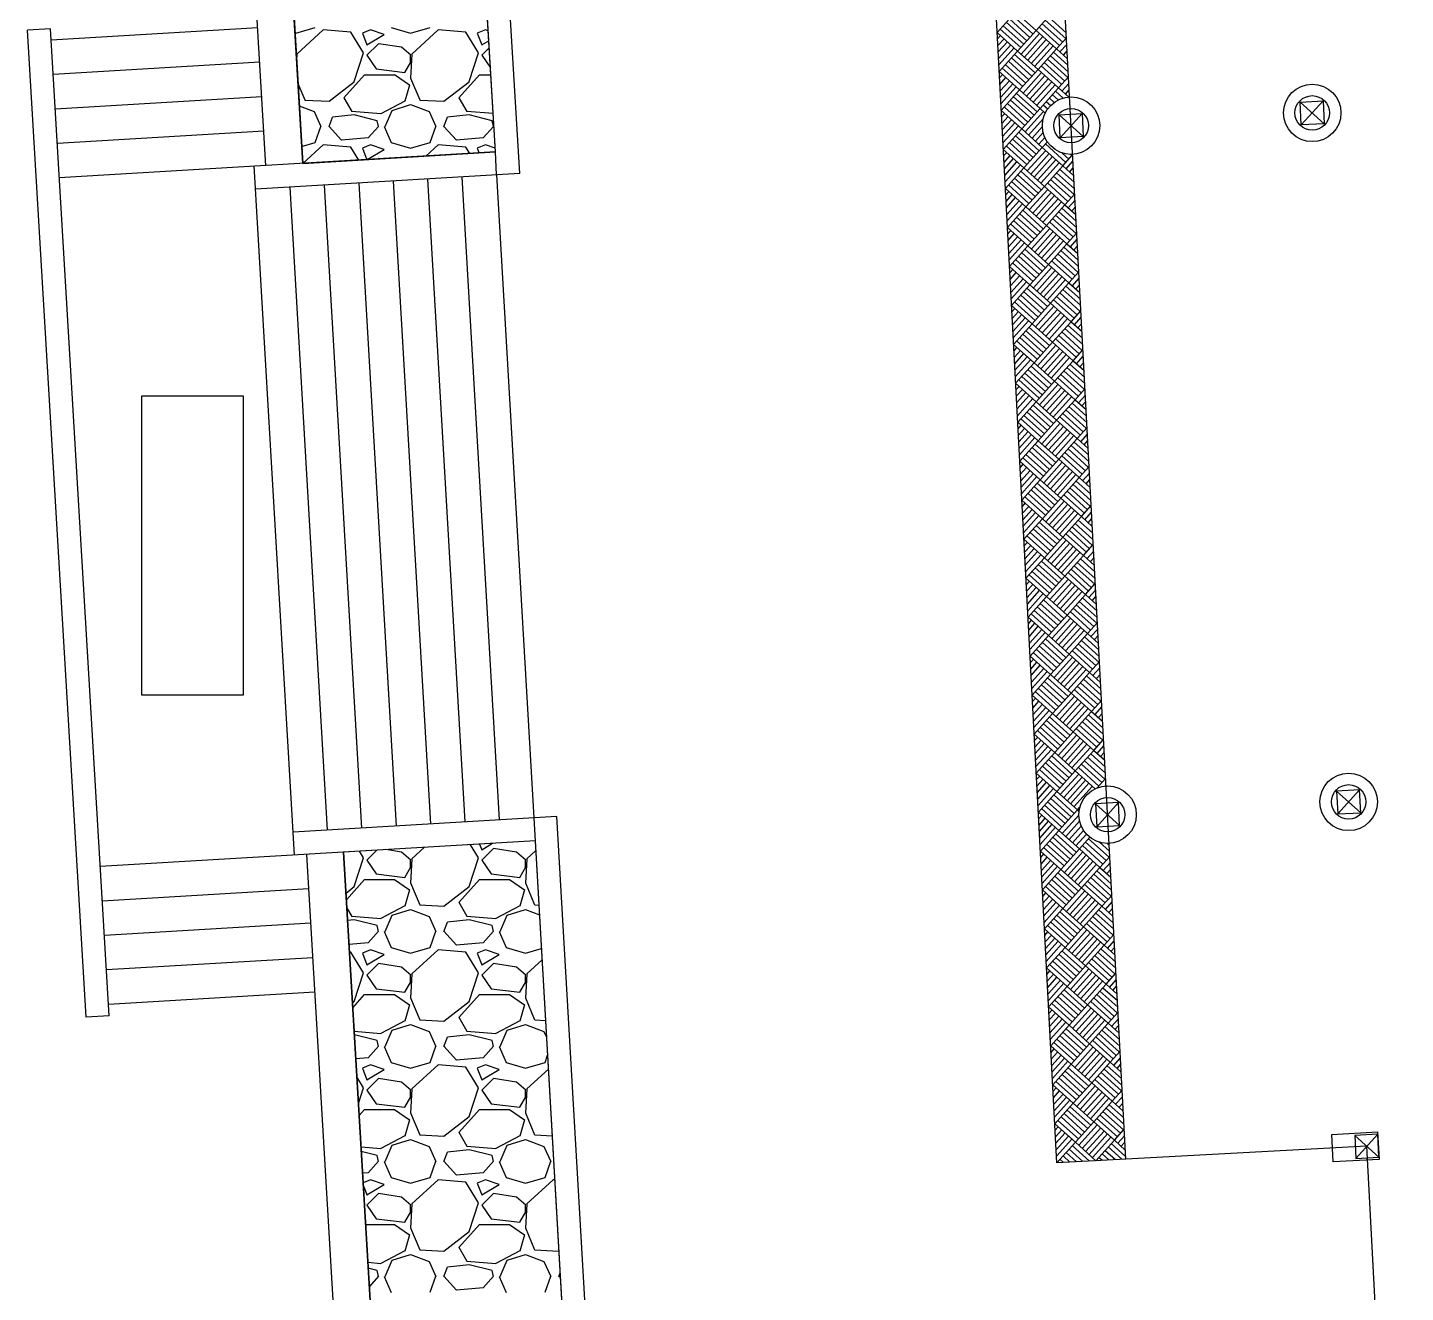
# Model space of a CAD drawing. Extents: x -31423 to 1909503, y -2344077 to 1640342.
# Drawn here: x 112668 to 124654, y -17140 to -6140 of the extents above; entities that cross this region are included whole.
import ezdxf

# ---------------------------------------------------------------- set-up
doc = ezdxf.new("R2010")
doc.units = 0
for name, color, linetype in [('Level 1', 7, 'Continuous'), ('Level 13', 7, 'Continuous'), ('Level 14', 7, 'Continuous'), ('Level 15', 7, 'Continuous'), ('Level 17', 7, 'Continuous'), ('Level 18', 7, 'Continuous'), ('Level 26', 7, 'Continuous'), ('Level 27', 7, 'Continuous')]:
    doc.layers.add(name, color=color, linetype=linetype)

# ---------------------------------------------------------------- blocks, each defined once
blk = doc.blocks.new('COT220')
at = {"layer": 'Level 13'}
for p, q in [((-1100, 1100), (1100, 1100)), ((-1100, -1100), (-1100, 1100)), ((-1100, -1100), (1100, 1100)), ((1100, -1100), (-1100, 1100)), ((1100, 1100), (1100, -1100)), ((1100, -1100), (-1100, -1100))]:
    blk.add_line(p, q, dxfattribs=at)
at = {"layer": 'Level 18'}
for p, q in [((-1100, -1100), (-1100, 1100)), ((-1100, 1100), (1100, 1100)), ((1100, 1100), (1100, -1100)), ((1100, -1100), (-1100, -1100))]:
    blk.add_line(p, q, dxfattribs=at)
blk = doc.blocks.new('A$C7E8')
at = {"layer": 'Level 1'}
blk.add_lwpolyline([(12.33, 172.36), (6.34, 172.04), (0, 291.87), (5.99, 292.19)], dxfattribs=at)
at = {"layer": 'Level 13'}
blk.add_lwpolyline([(30.37, 172.11), (30.25, 174.5), (34.24, 174.72), (34.37, 172.32)], close=True, dxfattribs=at)
for centre, radius in [((28.55, 263.34), 2.5), ((7.58, 262.23), 2.5), ((7.58, 262.23), 1.5), ((28.55, 263.34), 1.5), ((31.72, 203.42), 2.5), ((10.75, 202.31), 2.5), ((10.75, 202.31), 1.5), ((31.72, 203.42), 1.5)]:
    blk.add_circle(centre, radius, dxfattribs=at)
at = {"layer": 'Level 14'}
for p, q in [((1.14, 270.33), (2.75, 272.11)), ((2.75, 272.11), (4.53, 270.51)), ((4.53, 270.51), (6.13, 272.29)), ((1.68, 270.92), (3.46, 269.32)), ((1.94, 271.22), (3.73, 269.62)), ((2.21, 271.52), (3.99, 269.91)), ((2.48, 271.82), (4.26, 270.21)), ((5.06, 271.1), (6.85, 269.5)), ((5.33, 271.4), (7.12, 269.8)), ((5.6, 271.7), (7.15, 270.3)), ((1.14, 270.33), (2.92, 268.72)), ((1.14, 270.33), (1.14, 270.33)), ((1.17, 269.77), (1.44, 270.06)), ((1.2, 269.2), (1.74, 269.79)), ((1.41, 270.63), (3.19, 269.02)), ((2.92, 268.72), (4.53, 270.51)), ((3.22, 268.46), (4.83, 270.24)), ((3.52, 268.19), (5.12, 269.97)), ((3.82, 267.92), (5.42, 269.71)), ((4.53, 270.51), (6.31, 268.9)), ((4.8, 270.81), (6.58, 269.2)), ((6.31, 268.9), (7.17, 269.86)), ((1.23, 268.64), (2.03, 269.53)), ((1.26, 268.07), (2.33, 269.26)), ((1.29, 267.51), (2.63, 268.99)), ((1.32, 266.94), (2.92, 268.72)), ((2.92, 268.72), (4.71, 267.12)), ((4.11, 267.65), (5.72, 269.44)), ((4.41, 267.39), (6.02, 269.17)), ((4.71, 267.12), (6.31, 268.9)), ((6.05, 268.61), (7.3, 267.48)), ((6.31, 268.9), (7.27, 268.04)), ((6.61, 268.64), (7.2, 269.29)), ((6.91, 268.37), (7.23, 268.73)), ((1.85, 267.54), (3.64, 265.93)), ((2.12, 267.83), (3.91, 266.23)), ((2.39, 268.13), (4.17, 266.53)), ((2.66, 268.43), (4.44, 266.82)), ((4.98, 267.42), (6.76, 265.81)), ((5.24, 267.71), (7.03, 266.11)), ((5.51, 268.01), (7.3, 266.41)), ((5.78, 268.31), (7.33, 266.91)), ((7.21, 268.1), (7.26, 268.17)), ((1.32, 266.94), (3.1, 265.34)), ((1.32, 266.94), (1.32, 266.94)), ((1.35, 266.38), (1.62, 266.67)), ((1.38, 265.81), (1.91, 266.41)), ((1.41, 265.25), (2.21, 266.14)), ((1.59, 267.24), (3.37, 265.63)), ((3.1, 265.34), (4.71, 267.12)), ((3.4, 265.07), (5.01, 266.85)), ((3.7, 264.8), (5.3, 266.58)), ((4, 264.53), (5.6, 266.32)), ((4.71, 267.12), (6.49, 265.51)), ((6.49, 265.51), (7.35, 266.47)), ((1.44, 264.68), (2.51, 265.87)), ((1.47, 264.12), (2.81, 265.6)), ((1.5, 263.55), (3.1, 265.34)), ((2.84, 265.04), (4.62, 263.43)), ((3.1, 265.34), (4.89, 263.73)), ((4.29, 264.27), (5.9, 266.05)), ((4.59, 264), (6.2, 265.78)), ((4.89, 263.73), (6.49, 265.51)), ((5.96, 264.92), (6.46, 264.47)), ((6.23, 265.22), (6.88, 264.63)), ((6.49, 265.51), (7.38, 264.72)), ((6.79, 265.25), (7.38, 265.91)), ((7.09, 264.98), (7.41, 265.34)), ((1.77, 263.85), (3.55, 262.24)), ((2.03, 264.15), (3.82, 262.54)), ((2.3, 264.44), (4.09, 262.84)), ((2.57, 264.74), (4.35, 263.14)), ((3.28, 261.95), (4.89, 263.73)), ((4.89, 263.73), (5.33, 263.33)), ((5.16, 264.03), (5.54, 263.68)), ((5.42, 264.33), (5.8, 263.99)), ((5.69, 264.62), (6.11, 264.25)), ((7.39, 264.72), (7.44, 264.78)), ((1.5, 263.55), (3.28, 261.95)), ((1.5, 263.55), (1.5, 263.55)), ((1.53, 262.99), (1.8, 263.28)), ((1.56, 262.42), (2.09, 263.02)), ((1.59, 261.86), (2.39, 262.75)), ((3.58, 261.68), (5.19, 263.46)), ((3.88, 261.41), (5.15, 262.82)), ((1.62, 261.29), (2.69, 262.48)), ((1.65, 260.73), (2.99, 262.21)), ((1.68, 260.16), (3.28, 261.95)), ((2.75, 261.35), (4.53, 259.75)), ((3.02, 261.65), (4.8, 260.04)), ((3.28, 261.95), (5.07, 260.34)), ((4.18, 261.14), (5.08, 262.15)), ((4.47, 260.88), (5.15, 261.63)), ((1.68, 260.16), (3.46, 258.56)), ((1.68, 260.16), (1.68, 260.16)), ((1.95, 260.46), (3.73, 258.85)), ((2.21, 260.76), (4, 259.15)), ((2.48, 261.05), (4.27, 259.45)), ((3.46, 258.56), (5.07, 260.34)), ((4.77, 260.61), (5.3, 261.2)), ((5.07, 260.34), (5.51, 260.83)), ((5.07, 260.34), (6.85, 258.74)), ((5.34, 260.64), (7.12, 259.03)), ((1.71, 259.6), (1.98, 259.89)), ((1.74, 259.03), (2.27, 259.63)), ((1.77, 258.47), (2.57, 259.36)), ((1.8, 257.9), (2.87, 259.09)), ((3.76, 258.29), (5.37, 260.07)), ((4.06, 258.02), (5.66, 259.81)), ((4.36, 257.75), (5.96, 259.54)), ((4.65, 257.49), (6.26, 259.27)), ((4.95, 257.22), (6.55, 259)), ((6.81, 259.85), (7.39, 259.33)), ((6.85, 258.74), (7.71, 259.69)), ((7.15, 258.47), (7.74, 259.13)), ((7.54, 259.73), (7.65, 259.63)), ((1.83, 257.34), (3.17, 258.82)), ((1.86, 256.77), (3.46, 258.56)), ((2.93, 257.96), (4.71, 256.36)), ((3.2, 258.26), (4.98, 256.65)), ((3.46, 258.56), (5.25, 256.95)), ((5.25, 256.95), (6.85, 258.74)), ((6.05, 257.84), (7.83, 256.24)), ((6.32, 258.14), (7.87, 256.75)), ((6.58, 258.44), (7.84, 257.31)), ((6.85, 258.74), (7.81, 257.88)), ((7.45, 258.2), (7.77, 258.56)), ((7.74, 257.93), (7.8, 258)), ((1.86, 256.77), (3.64, 255.17)), ((1.86, 256.77), (1.86, 256.77)), ((2.13, 257.07), (3.91, 255.46)), ((2.39, 257.37), (4.18, 255.76)), ((2.66, 257.66), (4.44, 256.06)), ((3.64, 255.17), (5.25, 256.95)), ((3.94, 254.9), (5.54, 256.68)), ((5.25, 256.95), (7.03, 255.35)), ((5.51, 257.25), (7.3, 255.64)), ((5.78, 257.55), (7.57, 255.94)), ((1.89, 256.21), (2.16, 256.5)), ((1.92, 255.64), (2.45, 256.24)), ((1.95, 255.08), (2.75, 255.97)), ((1.98, 254.51), (3.05, 255.7)), ((2.01, 253.95), (3.34, 255.43)), ((4.24, 254.63), (5.84, 256.42)), ((4.53, 254.36), (6.14, 256.15)), ((4.83, 254.1), (6.44, 255.88)), ((5.13, 253.83), (6.73, 255.61)), ((5.43, 253.56), (7.03, 255.35)), ((7.03, 255.35), (7.89, 256.3)), ((7.03, 255.35), (7.99, 254.49)), ((7.33, 255.08), (7.92, 255.74)), ((2.04, 253.38), (3.64, 255.17)), ((2.84, 254.28), (4.62, 252.67)), ((3.11, 254.57), (4.89, 252.97)), ((3.37, 254.87), (5.16, 253.27)), ((3.64, 255.17), (5.43, 253.56)), ((5.96, 254.16), (7.75, 252.55)), ((6.23, 254.45), (8.01, 252.85)), ((6.5, 254.75), (8.05, 253.36)), ((6.76, 255.05), (8.02, 253.92)), ((7.63, 254.81), (7.95, 255.17)), ((7.92, 254.54), (7.98, 254.61)), ((2.04, 253.38), (3.82, 251.78)), ((2.04, 253.38), (2.04, 253.38)), ((2.07, 252.82), (2.33, 253.12)), ((2.3, 253.68), (4.09, 252.08)), ((2.57, 253.98), (4.36, 252.37)), ((3.82, 251.78), (5.43, 253.56)), ((4.12, 251.51), (5.72, 253.29)), ((4.42, 251.24), (6.02, 253.03)), ((5.43, 253.56), (7.21, 251.96)), ((5.69, 253.86), (7.48, 252.25)), ((2.1, 252.25), (2.63, 252.85)), ((2.13, 251.69), (2.93, 252.58)), ((2.16, 251.12), (3.23, 252.31)), ((2.19, 250.56), (3.52, 252.05)), ((2.22, 249.99), (3.82, 251.78)), ((3.82, 251.78), (5.61, 250.17)), ((4.71, 250.98), (6.32, 252.76)), ((5.01, 250.71), (6.62, 252.49)), ((5.31, 250.44), (6.91, 252.22)), ((5.61, 250.17), (7.21, 251.96)), ((7.21, 251.96), (8.07, 252.91)), ((7.21, 251.96), (8.17, 251.1)), ((7.51, 251.69), (8.1, 252.35)), ((7.81, 251.42), (8.13, 251.78)), ((2.75, 250.59), (4.54, 248.98)), ((3.02, 250.89), (4.8, 249.28)), ((3.29, 251.18), (5.07, 249.58)), ((3.55, 251.48), (5.34, 249.88)), ((6.14, 250.77), (7.93, 249.16)), ((6.41, 251.07), (8.19, 249.46)), ((6.68, 251.36), (8.23, 249.97)), ((6.94, 251.66), (8.2, 250.53)), ((8.1, 251.15), (8.16, 251.22)), ((2.22, 249.99), (4, 248.39)), ((2.22, 249.99), (2.22, 249.99)), ((2.25, 249.43), (2.51, 249.73)), ((2.28, 248.86), (2.81, 249.46)), ((2.48, 250.29), (4.27, 248.69)), ((4, 248.39), (5.61, 250.17)), ((4.3, 248.12), (5.9, 249.91)), ((4.6, 247.85), (6.2, 249.64)), ((4.89, 247.59), (6.5, 249.37)), ((5.61, 250.17), (7.39, 248.57)), ((5.87, 250.47), (7.66, 248.87)), ((7.39, 248.57), (8.25, 249.52)), ((2.31, 248.3), (3.11, 249.19)), ((2.34, 247.73), (3.41, 248.92)), ((2.37, 247.17), (3.7, 248.66)), ((2.4, 246.6), (4, 248.39)), ((4, 248.39), (5.79, 246.78)), ((5.19, 247.32), (6.8, 249.1)), ((5.49, 247.05), (7.09, 248.84)), ((5.79, 246.78), (7.39, 248.57)), ((7.12, 248.27), (8.38, 247.14)), ((7.39, 248.57), (8.35, 247.71)), ((7.69, 248.3), (8.28, 248.96)), ((7.99, 248.03), (8.31, 248.39)), ((2.93, 247.2), (4.72, 245.59)), ((3.2, 247.5), (4.98, 245.89)), ((3.47, 247.79), (5.25, 246.19)), ((3.73, 248.09), (5.52, 246.49)), ((6.05, 247.08), (7.84, 245.48)), ((6.32, 247.38), (8.1, 245.77)), ((6.59, 247.68), (8.37, 246.07)), ((6.86, 247.97), (8.41, 246.58)), ((8.28, 247.77), (8.34, 247.83)), ((2.4, 246.6), (4.18, 245)), ((2.4, 246.6), (2.4, 246.6)), ((2.43, 246.04), (2.69, 246.34)), ((2.46, 245.47), (2.99, 246.07)), ((2.49, 244.91), (3.29, 245.8)), ((2.66, 246.9), (4.45, 245.3)), ((4.18, 245), (5.79, 246.78)), ((4.48, 244.73), (6.08, 246.52)), ((4.78, 244.46), (6.38, 246.25)), ((5.07, 244.2), (6.68, 245.98)), ((5.79, 246.78), (7.57, 245.18)), ((7.57, 245.18), (8.43, 246.13)), ((2.52, 244.34), (3.59, 245.53)), ((2.55, 243.78), (3.88, 245.27)), ((2.58, 243.21), (4.18, 245)), ((3.91, 244.7), (5.7, 243.1)), ((4.18, 245), (5.96, 243.39)), ((5.37, 243.93), (6.97, 245.71)), ((5.67, 243.66), (7.27, 245.45)), ((5.96, 243.39), (7.57, 245.18)), ((7.03, 244.58), (8.59, 243.19)), ((7.3, 244.88), (8.56, 243.75)), ((7.57, 245.18), (8.53, 244.32)), ((7.87, 244.91), (8.46, 245.57)), ((8.16, 244.64), (8.49, 245)), ((2.84, 243.51), (4.63, 241.91)), ((3.11, 243.81), (4.89, 242.2)), ((3.38, 244.11), (5.16, 242.5)), ((3.65, 244.4), (5.43, 242.8)), ((4.36, 241.61), (5.96, 243.39)), ((5.96, 243.39), (7.75, 241.79)), ((6.23, 243.69), (8.02, 242.09)), ((6.5, 243.99), (8.28, 242.38)), ((6.77, 244.29), (8.55, 242.68)), ((8.46, 244.38), (8.52, 244.44)), ((2.58, 243.21), (4.36, 241.61)), ((2.58, 243.21), (2.58, 243.21)), ((2.61, 242.65), (2.87, 242.95)), ((2.64, 242.09), (3.17, 242.68)), ((2.67, 241.52), (3.47, 242.41)), ((2.69, 240.96), (3.76, 242.14)), ((4.66, 241.34), (6.26, 243.13)), ((4.95, 241.07), (6.56, 242.86)), ((5.25, 240.81), (6.86, 242.59)), ((5.55, 240.54), (7.15, 242.32)), ((7.75, 241.79), (8.61, 242.74)), ((8.05, 241.52), (8.64, 242.18)), ((2.72, 240.39), (4.06, 241.88)), ((2.75, 239.83), (4.36, 241.61)), ((3.82, 241.02), (5.61, 239.41)), ((4.09, 241.31), (5.88, 239.71)), ((4.36, 241.61), (6.14, 240)), ((5.85, 240.27), (7.45, 242.06)), ((6.14, 240), (7.75, 241.79)), ((7.21, 241.19), (8.76, 239.8)), ((7.48, 241.49), (8.73, 240.36)), ((7.75, 241.79), (8.7, 240.93)), ((8.34, 241.25), (8.67, 241.62)), ((8.64, 240.99), (8.7, 241.05)), ((2.75, 239.83), (4.54, 238.22)), ((2.75, 239.83), (2.75, 239.83)), ((3.02, 240.12), (4.81, 238.52)), ((3.29, 240.42), (5.07, 238.82)), ((3.56, 240.72), (5.34, 239.11)), ((4.54, 238.22), (6.14, 240)), ((4.84, 237.95), (6.44, 239.74)), ((6.14, 240), (7.93, 238.4)), ((6.41, 240.3), (8.2, 238.7)), ((6.68, 240.6), (8.46, 238.99)), ((6.95, 240.9), (8.73, 239.29)), ((2.78, 239.26), (3.05, 239.56)), ((2.81, 238.7), (3.35, 239.29)), ((2.84, 238.13), (3.65, 239.02)), ((2.87, 237.57), (3.94, 238.76)), ((5.13, 237.69), (6.74, 239.47)), ((5.43, 237.42), (7.04, 239.2)), ((5.73, 237.15), (7.33, 238.93)), ((6.03, 236.88), (7.63, 238.67)), ((7.93, 238.4), (8.79, 239.36)), ((8.23, 238.13), (8.82, 238.79)), ((2.9, 237), (4.24, 238.49)), ((2.93, 236.44), (4.54, 238.22)), ((4, 237.63), (5.79, 236.02)), ((4.27, 237.92), (6.06, 236.32)), ((4.54, 238.22), (6.32, 236.62)), ((6.32, 236.62), (7.93, 238.4)), ((7.13, 237.51), (8.91, 235.9)), ((7.39, 237.81), (8.94, 236.41)), ((7.66, 238.1), (8.91, 236.98)), ((7.93, 238.4), (8.88, 237.54)), ((8.52, 237.86), (8.85, 238.23)), ((8.82, 237.6), (8.88, 237.66)), ((2.93, 236.44), (4.72, 234.83)), ((2.93, 236.44), (2.93, 236.44)), ((2.96, 235.87), (3.23, 236.17)), ((3.2, 236.73), (4.99, 235.13)), ((3.47, 237.03), (5.25, 235.43)), ((3.74, 237.33), (5.52, 235.72)), ((4.72, 234.83), (6.32, 236.62)), ((5.02, 234.56), (6.62, 236.35)), ((6.32, 236.62), (8.11, 235.01)), ((6.59, 236.91), (8.38, 235.31)), ((6.86, 237.21), (8.64, 235.61)), ((2.99, 235.31), (3.53, 235.9)), ((3.02, 234.74), (3.83, 235.63)), ((3.05, 234.18), (4.12, 235.37)), ((3.08, 233.61), (4.42, 235.1)), ((5.31, 234.3), (6.92, 236.08)), ((5.61, 234.03), (7.22, 235.81)), ((5.91, 233.76), (7.51, 235.55)), ((6.21, 233.49), (7.81, 235.28)), ((6.5, 233.23), (8.11, 235.01)), ((8.11, 235.01), (8.97, 235.97)), ((8.11, 235.01), (9.06, 234.15)), ((8.41, 234.74), (9, 235.4)), ((3.11, 233.05), (4.72, 234.83)), ((3.92, 233.94), (5.7, 232.33)), ((4.18, 234.24), (5.97, 232.63)), ((4.45, 234.53), (6.24, 232.93)), ((4.72, 234.83), (6.5, 233.23)), ((7.04, 233.82), (8.82, 232.22)), ((7.31, 234.12), (9.09, 232.51)), ((7.57, 234.42), (9.12, 233.02)), ((7.84, 234.71), (9.09, 233.59)), ((8.7, 234.48), (9.03, 234.84)), ((9, 234.21), (9.06, 234.27)), ((3.11, 233.05), (4.9, 231.44)), ((3.11, 233.05), (3.11, 233.05)), ((3.14, 232.48), (3.41, 232.78)), ((3.38, 233.34), (5.17, 231.74)), ((3.65, 233.64), (5.43, 232.04)), ((4.9, 231.44), (6.5, 233.23)), ((5.2, 231.17), (6.8, 232.96)), ((5.49, 230.91), (7.1, 232.69)), ((6.5, 233.23), (8.29, 231.62)), ((6.77, 233.52), (8.55, 231.92)), ((8.29, 231.62), (9.15, 232.58)), ((3.17, 231.92), (3.71, 232.51)), ((3.2, 231.35), (4.01, 232.24)), ((3.23, 230.79), (4.3, 231.98)), ((3.26, 230.22), (4.6, 231.71)), ((3.29, 229.66), (4.9, 231.44)), ((4.9, 231.44), (6.68, 229.84)), ((5.79, 230.64), (7.39, 232.42)), ((6.09, 230.37), (7.69, 232.16)), ((6.38, 230.1), (7.99, 231.89)), ((6.68, 229.84), (8.29, 231.62)), ((8.29, 231.62), (9.24, 230.76)), ((8.58, 231.35), (9.18, 232.01)), ((8.88, 231.09), (9.21, 231.45)), ((3.83, 230.25), (5.61, 228.65)), ((4.1, 230.55), (5.88, 228.94)), ((4.36, 230.85), (6.15, 229.24)), ((4.63, 231.14), (6.41, 229.54)), ((7.22, 230.43), (9, 228.83)), ((7.48, 230.73), (9.27, 229.12)), ((7.75, 231.03), (9.3, 229.63)), ((8.02, 231.32), (9.27, 230.2)), ((9.18, 230.82), (9.24, 230.88)), ((3.29, 229.66), (5.08, 228.05)), ((3.32, 229.09), (3.59, 229.39)), ((3.35, 228.53), (3.89, 229.12)), ((3.56, 229.95), (5.34, 228.35)), ((5.08, 228.05), (6.68, 229.84)), ((5.37, 227.78), (6.98, 229.57)), ((5.67, 227.52), (7.28, 229.3)), ((5.97, 227.25), (7.57, 229.03)), ((6.68, 229.84), (8.47, 228.23)), ((6.95, 230.13), (8.73, 228.53)), ((8.47, 228.23), (9.33, 229.19)), ((3.38, 227.96), (4.19, 228.85)), ((3.41, 227.4), (4.48, 228.59)), ((3.44, 226.83), (4.78, 228.32)), ((3.47, 226.27), (5.08, 228.05)), ((4.81, 227.76), (6.59, 226.15)), ((5.08, 228.05), (6.86, 226.45)), ((6.27, 226.98), (7.87, 228.77)), ((6.56, 226.71), (8.17, 228.5)), ((6.86, 226.45), (8.47, 228.23)), ((8.2, 227.93), (9.45, 226.81)), ((8.47, 228.23), (9.42, 227.37)), ((8.76, 227.96), (9.36, 228.62)), ((9.06, 227.7), (9.39, 228.06)), ((3.74, 226.57), (5.52, 224.96)), ((4.01, 226.86), (5.79, 225.26)), ((4.27, 227.16), (6.06, 225.56)), ((4.54, 227.46), (6.33, 225.85)), ((7.13, 226.74), (8.91, 225.14)), ((7.4, 227.04), (9.18, 225.44)), ((7.66, 227.34), (9.45, 225.73)), ((7.93, 227.64), (9.48, 226.24)), ((9.36, 227.43), (9.42, 227.49)), ((3.47, 226.27), (5.26, 224.66)), ((3.5, 225.7), (3.77, 226)), ((3.53, 225.14), (4.07, 225.73)), ((3.56, 224.57), (4.36, 225.47)), ((5.26, 224.66), (6.86, 226.45)), ((5.55, 224.4), (7.16, 226.18)), ((5.85, 224.13), (7.46, 225.91)), ((6.15, 223.86), (7.75, 225.64)), ((6.45, 223.59), (8.05, 225.38)), ((6.86, 226.45), (8.65, 224.84)), ((8.65, 224.84), (9.51, 225.8)), ((3.59, 224.01), (4.66, 225.2)), ((3.62, 223.44), (4.96, 224.93)), ((3.65, 222.88), (5.26, 224.66)), ((4.99, 224.37), (6.77, 222.76)), ((5.26, 224.66), (7.04, 223.06)), ((6.74, 223.33), (8.35, 225.11)), ((7.04, 223.06), (8.65, 224.84)), ((8.11, 224.25), (9.66, 222.85)), ((8.38, 224.55), (9.63, 223.42)), ((8.65, 224.84), (9.6, 223.98)), ((8.94, 224.57), (9.54, 225.23)), ((9.24, 224.31), (9.57, 224.67)), ((3.92, 223.18), (5.7, 221.57)), ((4.19, 223.47), (5.97, 221.87)), ((4.45, 223.77), (6.24, 222.17)), ((4.72, 224.07), (6.51, 222.46)), ((5.44, 221.27), (7.04, 223.06)), ((7.04, 223.06), (8.83, 221.45)), ((7.31, 223.36), (9.09, 221.75)), ((7.58, 223.65), (9.36, 222.05)), ((7.84, 223.95), (9.63, 222.35)), ((9.54, 224.04), (9.6, 224.1)), ((3.65, 222.88), (5.44, 221.27)), ((3.68, 222.31), (3.95, 222.61)), ((3.71, 221.75), (4.25, 222.34)), ((3.74, 221.18), (4.54, 222.08)), ((3.77, 220.62), (4.84, 221.81)), ((5.73, 221.01), (7.34, 222.79)), ((6.03, 220.74), (7.64, 222.52)), ((6.33, 220.47), (7.93, 222.26)), ((6.63, 220.2), (8.23, 221.99)), ((8.83, 221.45), (9.68, 222.41)), ((9.12, 221.19), (9.71, 221.84)), ((3.8, 220.05), (5.14, 221.54)), ((3.83, 219.49), (5.44, 221.27)), ((4.9, 220.68), (6.69, 219.07)), ((5.17, 220.98), (6.95, 219.37)), ((5.44, 221.27), (7.22, 219.67)), ((6.92, 219.94), (8.53, 221.72)), ((7.22, 219.67), (8.83, 221.45)), ((8.02, 220.56), (9.81, 218.96)), ((8.29, 220.86), (9.84, 219.46)), ((8.56, 221.16), (9.81, 220.03)), ((8.83, 221.45), (9.78, 220.59)), ((9.42, 220.92), (9.74, 221.28)), ((9.72, 220.65), (9.77, 220.71)), ((3.83, 219.49), (5.62, 217.88)), ((4.1, 219.79), (5.88, 218.18)), ((4.37, 220.08), (6.15, 218.48)), ((4.63, 220.38), (6.42, 218.78)), ((5.62, 217.88), (7.22, 219.67)), ((5.91, 217.62), (7.52, 219.4)), ((7.22, 219.67), (9, 218.06)), ((7.49, 219.97), (9.27, 218.36)), ((7.76, 220.26), (9.54, 218.66)), ((3.86, 218.92), (4.13, 219.22)), ((3.89, 218.36), (4.43, 218.95)), ((3.92, 217.79), (4.72, 218.69)), ((3.95, 217.23), (5.02, 218.42)), ((6.21, 217.35), (7.82, 219.13)), ((6.51, 217.08), (8.11, 218.87)), ((6.81, 216.81), (8.41, 218.6)), ((7.1, 216.55), (8.71, 218.33)), ((9, 218.06), (9.86, 219.02)), ((9.3, 217.8), (9.89, 218.45)), ((3.98, 216.66), (5.32, 218.15)), ((4.01, 216.1), (5.62, 217.88)), ((4.81, 216.99), (6.6, 215.39)), ((5.08, 217.29), (6.86, 215.68)), ((5.35, 217.59), (7.13, 215.98)), ((5.62, 217.88), (7.4, 216.28)), ((7.4, 216.28), (9, 218.06)), ((8.2, 217.17), (9.99, 215.57)), ((8.47, 217.47), (10.02, 216.07)), ((8.74, 217.77), (9.99, 216.64)), ((9, 218.06), (9.96, 217.2)), ((9.6, 217.53), (9.92, 217.89)), ((9.9, 217.26), (9.95, 217.32)), ((4.01, 216.1), (5.79, 214.5)), ((4.04, 215.54), (4.31, 215.83)), ((4.28, 216.4), (6.06, 214.79)), ((4.55, 216.69), (6.33, 215.09)), ((5.79, 214.5), (7.4, 216.28)), ((6.09, 214.23), (7.7, 216.01)), ((7.4, 216.28), (9.18, 214.67)), ((7.67, 216.58), (9.45, 214.97)), ((7.93, 216.87), (9.72, 215.27)), ((4.07, 214.97), (4.61, 215.56)), ((4.1, 214.41), (4.9, 215.3)), ((4.13, 213.84), (5.2, 215.03)), ((4.16, 213.28), (5.5, 214.76)), ((6.39, 213.96), (7.99, 215.74)), ((6.69, 213.69), (8.29, 215.48)), ((6.98, 213.43), (8.59, 215.21)), ((7.28, 213.16), (8.89, 214.94)), ((7.58, 212.89), (9.18, 214.67)), ((9.18, 214.67), (10.04, 215.63)), ((9.18, 214.67), (10.14, 213.81)), ((9.48, 214.41), (10.07, 215.07)), ((4.19, 212.71), (5.79, 214.5)), ((4.99, 213.6), (6.78, 212)), ((5.26, 213.9), (7.04, 212.3)), ((5.53, 214.2), (7.31, 212.59)), ((5.79, 214.5), (7.58, 212.89)), ((8.11, 213.48), (9.9, 211.88)), ((8.38, 213.78), (10.17, 212.18)), ((8.65, 214.08), (10.2, 212.69)), ((8.92, 214.38), (10.17, 213.25)), ((9.78, 214.14), (10.1, 214.5)), ((10.08, 213.87), (10.13, 213.94)), ((4.19, 212.71), (5.97, 211.11)), ((4.22, 212.15), (4.49, 212.44)), ((4.25, 211.58), (4.78, 212.18)), ((4.46, 213.01), (6.24, 211.4)), ((4.72, 213.31), (6.51, 211.7)), ((5.97, 211.11), (7.58, 212.89)), ((6.27, 210.84), (7.88, 212.62)), ((6.57, 210.57), (8.17, 212.36)), ((7.58, 212.89), (9.36, 211.29)), ((7.85, 213.19), (9.63, 211.58)), ((9.36, 211.29), (10.22, 212.24)), ((4.28, 211.02), (5.08, 211.91)), ((4.31, 210.45), (5.38, 211.64)), ((4.34, 209.89), (5.68, 211.37)), ((4.37, 209.32), (5.97, 211.11)), ((5.97, 211.11), (7.76, 209.5)), ((6.87, 210.3), (8.47, 212.09)), ((7.16, 210.04), (8.77, 211.82)), ((7.46, 209.77), (9.07, 211.55)), ((7.76, 209.5), (9.36, 211.29)), ((9.1, 210.99), (10.35, 209.86)), ((9.36, 211.29), (10.32, 210.43)), ((9.66, 211.02), (10.25, 211.68)), ((9.96, 210.75), (10.28, 211.11)), ((4.9, 209.92), (6.69, 208.31)), ((5.17, 210.21), (6.96, 208.61)), ((5.44, 210.51), (7.22, 208.91)), ((5.71, 210.81), (7.49, 209.2)), ((8.03, 209.8), (9.81, 208.19)), ((8.29, 210.1), (10.08, 208.49)), ((8.56, 210.39), (10.35, 208.79)), ((8.83, 210.69), (10.38, 209.3)), ((10.26, 210.48), (10.31, 210.55)), ((4.37, 209.32), (6.15, 207.72)), ((4.4, 208.76), (4.67, 209.05)), ((4.43, 208.19), (4.96, 208.79)), ((4.64, 209.62), (6.42, 208.01)), ((6.15, 207.72), (7.76, 209.5)), ((6.45, 207.45), (8.06, 209.23)), ((6.75, 207.18), (8.35, 208.97)), ((7.05, 206.91), (8.65, 208.7)), ((7.76, 209.5), (9.54, 207.9)), ((9.54, 207.9), (10.4, 208.85)), ((4.46, 207.63), (5.26, 208.52)), ((4.49, 207.06), (5.56, 208.25)), ((4.52, 206.5), (5.86, 207.98)), ((4.55, 205.93), (6.15, 207.72)), ((5.89, 207.42), (7.67, 205.81)), ((6.15, 207.72), (7.94, 206.11)), ((7.34, 206.65), (8.95, 208.43)), ((7.64, 206.38), (9.25, 208.16)), ((7.94, 206.11), (9.54, 207.9)), ((9.28, 207.6), (10.53, 206.47)), ((9.54, 207.9), (10.5, 207.04)), ((9.84, 207.63), (10.43, 208.29)), ((10.14, 207.36), (10.46, 207.72)), ((4.82, 206.23), (6.6, 204.62)), ((5.08, 206.53), (6.87, 204.92)), ((5.35, 206.82), (7.14, 205.22)), ((5.62, 207.12), (7.4, 205.52)), ((8.21, 206.41), (9.99, 204.8)), ((8.47, 206.71), (10.26, 205.1)), ((8.74, 207), (10.52, 205.4)), ((9.01, 207.3), (10.56, 205.91)), ((10.44, 207.09), (10.49, 207.16)), ((4.55, 205.93), (6.33, 204.33)), ((4.58, 205.37), (4.85, 205.66)), ((4.61, 204.8), (5.14, 205.4)), ((4.64, 204.24), (5.44, 205.13)), ((6.33, 204.33), (7.94, 206.11)), ((6.63, 204.06), (8.24, 205.84)), ((6.93, 203.79), (8.53, 205.58)), ((7.23, 203.52), (8.83, 205.31)), ((7.52, 203.26), (9.13, 205.04)), ((7.94, 206.11), (9.66, 204.56)), ((9.85, 204.65), (10.58, 205.46)), ((4.67, 203.67), (5.74, 204.86)), ((4.7, 203.11), (6.04, 204.59)), ((4.73, 202.54), (6.33, 204.33)), ((6.07, 204.03), (7.85, 202.42)), ((6.33, 204.33), (8.12, 202.72)), ((7.82, 202.99), (9.42, 204.77)), ((10.53, 204.8), (10.61, 204.9)), ((5, 202.84), (6.78, 201.23)), ((5.26, 203.14), (7.05, 201.53)), ((5.53, 203.43), (7.31, 201.83)), ((5.8, 203.73), (7.58, 202.13)), ((6.51, 200.94), (8.12, 202.72)), ((8.12, 202.72), (8.33, 202.96)), ((8.12, 202.72), (8.26, 202.59)), ((4.73, 202.54), (6.51, 200.94)), ((4.76, 201.98), (5.03, 202.28)), ((4.79, 201.41), (5.32, 202.01)), ((4.82, 200.85), (5.62, 201.74)), ((4.85, 200.28), (5.92, 201.47)), ((6.81, 200.67), (8.25, 202.27)), ((7.11, 200.4), (8.31, 201.74)), ((4.88, 199.72), (6.21, 201.21)), ((4.91, 199.15), (6.51, 200.94)), ((5.98, 200.34), (7.76, 198.74)), ((6.24, 200.64), (8.03, 199.04)), ((6.51, 200.94), (8.3, 199.33)), ((7.4, 200.14), (8.46, 201.31)), ((7.7, 199.87), (8.66, 200.94)), ((8, 199.6), (8.91, 200.62)), ((8.3, 199.33), (9.21, 200.34)), ((9.1, 200.22), (10.88, 198.62)), ((4.91, 199.15), (6.69, 197.55)), ((5.17, 199.45), (6.96, 197.85)), ((5.44, 199.75), (7.23, 198.14)), ((5.71, 200.05), (7.49, 198.44)), ((6.69, 197.55), (8.3, 199.33)), ((6.99, 197.28), (8.59, 199.07)), ((8.3, 199.33), (10.08, 197.73)), ((8.56, 199.63), (10.35, 198.02)), ((8.83, 199.93), (10.62, 198.32)), ((10.04, 199.92), (10.92, 199.13)), ((10.75, 199.81), (10.89, 199.69)), ((4.94, 198.59), (5.2, 198.89)), ((4.97, 198.02), (5.5, 198.62)), ((5, 197.46), (5.8, 198.35)), ((5.03, 196.89), (6.1, 198.08)), ((5.06, 196.33), (6.39, 197.82)), ((7.29, 197.01), (8.89, 198.8)), ((7.58, 196.75), (9.19, 198.53)), ((7.88, 196.48), (9.49, 198.26)), ((8.18, 196.21), (9.78, 198)), ((10.08, 197.73), (10.94, 198.68)), ((10.38, 197.46), (10.97, 198.12)), ((5.09, 195.76), (6.69, 197.55)), ((5.89, 196.66), (7.67, 195.05)), ((6.16, 196.95), (7.94, 195.35)), ((6.42, 197.25), (8.21, 195.65)), ((6.69, 197.55), (8.48, 195.94)), ((8.48, 195.94), (10.08, 197.73)), ((9.28, 196.84), (11.06, 195.23)), ((9.55, 197.13), (11.1, 195.74)), ((9.81, 197.43), (11.07, 196.3)), ((10.08, 197.73), (11.04, 196.87)), ((10.68, 197.19), (11, 197.55)), ((10.97, 196.93), (11.03, 196.99)), ((5.09, 195.76), (6.87, 194.16)), ((5.12, 195.2), (5.38, 195.5)), ((5.35, 196.06), (7.14, 194.46)), ((5.62, 196.36), (7.41, 194.75)), ((6.87, 194.16), (8.48, 195.94)), ((7.17, 193.89), (8.77, 195.68)), ((7.47, 193.62), (9.07, 195.41)), ((8.48, 195.94), (10.26, 194.34)), ((8.74, 196.24), (10.53, 194.64)), ((9.01, 196.54), (10.8, 194.93)), ((5.15, 194.63), (5.68, 195.23)), ((5.18, 194.07), (5.98, 194.96)), ((5.21, 193.5), (6.28, 194.69)), ((5.24, 192.94), (6.57, 194.43)), ((7.76, 193.36), (9.37, 195.14)), ((8.06, 193.09), (9.67, 194.87)), ((8.36, 192.82), (9.96, 194.61)), ((8.66, 192.55), (10.26, 194.34)), ((10.26, 194.34), (11.12, 195.29)), ((10.26, 194.34), (11.22, 193.48)), ((10.56, 194.07), (11.15, 194.73)), ((5.27, 192.37), (6.87, 194.16)), ((6.07, 193.27), (7.85, 191.66)), ((6.34, 193.56), (8.12, 191.96)), ((6.6, 193.86), (8.39, 192.26)), ((6.87, 194.16), (8.66, 192.55)), ((9.19, 193.15), (10.97, 191.54)), ((9.46, 193.45), (11.24, 191.84)), ((9.73, 193.74), (11.28, 192.35)), ((9.99, 194.04), (11.25, 192.91)), ((10.86, 193.8), (11.18, 194.16)), ((11.15, 193.54), (11.21, 193.6)), ((5.27, 192.37), (7.05, 190.77)), ((5.3, 191.81), (5.56, 192.11)), ((5.33, 191.24), (5.86, 191.84)), ((5.53, 192.67), (7.32, 191.07)), ((5.8, 192.97), (7.59, 191.36)), ((7.05, 190.77), (8.66, 192.55)), ((7.35, 190.5), (8.95, 192.29)), ((7.65, 190.23), (9.25, 192.02)), ((8.66, 192.55), (10.44, 190.95)), ((8.92, 192.85), (10.71, 191.25)), ((10.44, 190.95), (11.3, 191.9)), ((5.36, 190.68), (6.16, 191.57)), ((5.39, 190.11), (6.46, 191.3)), ((5.42, 189.55), (6.75, 191.04)), ((5.45, 188.99), (7.05, 190.77)), ((7.05, 190.77), (8.83, 189.16)), ((7.94, 189.97), (9.55, 191.75)), ((8.24, 189.7), (9.85, 191.48)), ((8.54, 189.43), (10.14, 191.22)), ((8.83, 189.16), (10.44, 190.95)), ((10.17, 190.65), (11.43, 189.52)), ((10.44, 190.95), (11.4, 190.09)), ((10.74, 190.68), (11.33, 191.34)), ((11.03, 190.41), (11.36, 190.77)), ((5.98, 189.58), (7.76, 187.97)), ((6.25, 189.88), (8.03, 188.27)), ((6.52, 190.17), (8.3, 188.57)), ((6.78, 190.47), (8.57, 188.87)), ((9.1, 189.46), (10.89, 187.86)), ((9.37, 189.76), (11.15, 188.15)), ((9.64, 190.06), (11.42, 188.45)), ((9.9, 190.35), (11.46, 188.96)), ((11.33, 190.15), (11.39, 190.21)), ((5.45, 188.99), (7.23, 187.38)), ((5.48, 188.42), (5.74, 188.72)), ((5.51, 187.86), (6.04, 188.45)), ((5.71, 189.28), (7.5, 187.68)), ((7.23, 187.38), (8.83, 189.16)), ((7.53, 187.11), (9.13, 188.9)), ((7.82, 186.85), (9.43, 188.63)), ((8.12, 186.58), (9.73, 188.36)), ((8.83, 189.16), (10.62, 187.56)), ((10.62, 187.56), (11.48, 188.52)), ((5.54, 187.29), (6.34, 188.18)), ((5.57, 186.73), (6.64, 187.92)), ((5.6, 186.16), (6.93, 187.65)), ((5.62, 185.6), (7.23, 187.38)), ((6.96, 187.08), (8.75, 185.48)), ((7.23, 187.38), (9.01, 185.78)), ((8.42, 186.31), (10.02, 188.09)), ((8.72, 186.04), (10.32, 187.83)), ((9.01, 185.78), (10.62, 187.56)), ((10.35, 187.26), (11.6, 186.14)), ((10.62, 187.56), (11.57, 186.7)), ((10.92, 187.29), (11.51, 187.95)), ((11.21, 187.02), (11.54, 187.39)), ((5.89, 185.89), (7.68, 184.29)), ((6.16, 186.19), (7.94, 184.59)), ((6.43, 186.49), (8.21, 184.88)), ((6.69, 186.79), (8.48, 185.18)), ((9.28, 186.07), (11.07, 184.47)), ((9.55, 186.37), (11.33, 184.76)), ((9.82, 186.67), (11.6, 185.06)), ((10.08, 186.96), (11.63, 185.57)), ((11.51, 186.76), (11.57, 186.82)), ((5.62, 185.6), (7.41, 183.99)), ((5.65, 185.03), (5.92, 185.33)), ((5.68, 184.47), (6.22, 185.06)), ((5.71, 183.9), (6.52, 184.79)), ((7.41, 183.99), (9.01, 185.78)), ((7.71, 183.72), (9.31, 185.51)), ((8, 183.46), (9.61, 185.24)), ((8.3, 183.19), (9.91, 184.97)), ((8.6, 182.92), (10.2, 184.71)), ((9.01, 185.78), (10.8, 184.17)), ((10.8, 184.17), (11.66, 185.13)), ((5.74, 183.34), (6.81, 184.53)), ((5.77, 182.77), (7.11, 184.26)), ((5.8, 182.21), (7.41, 183.99)), ((6.87, 183.4), (8.66, 181.79)), ((7.14, 183.69), (8.93, 182.09)), ((7.41, 183.99), (9.19, 182.39)), ((8.9, 182.65), (10.5, 184.44)), ((9.19, 182.39), (10.8, 184.17)), ((10.26, 183.58), (11.81, 182.18)), ((10.53, 183.87), (11.78, 182.75)), ((10.8, 184.17), (11.75, 183.31)), ((11.1, 183.9), (11.69, 184.56)), ((11.39, 183.64), (11.72, 184)), ((11.69, 183.37), (11.75, 183.43)), ((5.8, 182.21), (7.59, 180.6)), ((6.07, 182.5), (7.86, 180.9)), ((6.34, 182.8), (8.12, 181.2)), ((6.61, 183.1), (8.39, 181.49)), ((7.59, 180.6), (9.19, 182.39)), ((9.19, 182.39), (10.98, 180.78)), ((9.46, 182.68), (11.25, 181.08)), ((9.73, 182.98), (11.51, 181.38)), ((10, 183.28), (11.78, 181.67)), ((5.83, 181.64), (6.1, 181.94)), ((5.86, 181.08), (6.4, 181.67)), ((5.89, 180.51), (6.7, 181.4)), ((5.92, 179.95), (6.99, 181.14)), ((7.89, 180.33), (9.49, 182.12)), ((8.18, 180.07), (9.79, 181.85)), ((8.48, 179.8), (10.09, 181.58)), ((8.78, 179.53), (10.38, 181.32)), ((9.08, 179.26), (10.68, 181.05)), ((10.98, 180.78), (11.84, 181.74)), ((11.28, 180.51), (11.87, 181.17)), ((5.95, 179.38), (7.29, 180.87)), ((5.98, 178.82), (7.59, 180.6)), ((7.05, 180.01), (8.84, 178.4)), ((7.32, 180.3), (9.11, 178.7)), ((7.59, 180.6), (9.37, 179)), ((9.37, 179), (10.98, 180.78)), ((10.18, 179.89), (11.96, 178.28)), ((10.44, 180.19), (11.99, 178.79)), ((10.71, 180.48), (11.96, 179.36)), ((10.98, 180.78), (11.93, 179.92)), ((11.57, 180.25), (11.9, 180.61)), ((11.87, 179.98), (11.93, 180.04)), ((5.98, 178.82), (7.77, 177.21)), ((6.25, 179.11), (8.04, 177.51)), ((6.52, 179.41), (8.3, 177.81)), ((6.79, 179.71), (8.57, 178.1)), ((7.77, 177.21), (9.37, 179)), ((8.07, 176.94), (9.67, 178.73)), ((9.37, 179), (11.16, 177.39)), ((9.64, 179.29), (11.42, 177.69)), ((9.91, 179.59), (11.69, 177.99)), ((6.01, 178.25), (6.28, 178.55)), ((6.04, 177.69), (6.58, 178.28)), ((6.07, 177.12), (6.88, 178.01)), ((6.1, 176.56), (7.17, 177.75)), ((6.13, 175.99), (7.47, 177.48)), ((8.36, 176.68), (9.97, 178.46)), ((8.66, 176.41), (10.27, 178.19)), ((8.96, 176.14), (10.56, 177.93)), ((9.26, 175.87), (10.86, 177.66)), ((11.16, 177.39), (12.02, 178.35)), ((11.45, 177.12), (12.05, 177.78)), ((6.16, 175.43), (7.77, 177.21)), ((6.97, 176.32), (8.75, 174.71)), ((7.23, 176.62), (9.02, 175.01)), ((7.5, 176.91), (9.28, 175.31)), ((7.77, 177.21), (9.55, 175.61)), ((9.55, 175.61), (11.16, 177.39)), ((10.35, 176.5), (12.14, 174.89)), ((10.62, 176.8), (12.17, 175.4)), ((10.89, 177.09), (12.14, 175.97)), ((11.16, 177.39), (12.11, 176.53)), ((11.75, 176.86), (12.08, 177.22)), ((12.05, 176.59), (12.11, 176.65)), ((6.16, 175.43), (7.95, 173.82)), ((6.19, 174.86), (6.46, 175.16)), ((6.43, 175.72), (8.21, 174.12)), ((6.7, 176.02), (8.48, 174.42)), ((7.95, 173.82), (9.55, 175.61)), ((8.24, 173.56), (9.85, 175.34)), ((8.54, 173.29), (10.15, 175.07)), ((9.55, 175.61), (11.34, 174)), ((9.82, 175.9), (11.6, 174.3)), ((10.09, 176.2), (11.87, 174.6)), ((6.22, 174.3), (6.76, 174.89)), ((6.25, 173.73), (7.06, 174.63)), ((6.28, 173.17), (7.35, 174.36)), ((6.31, 172.6), (7.65, 174.09)), ((6.34, 172.04), (7.95, 173.82)), ((7.95, 173.82), (9.73, 172.22)), ((8.84, 173.02), (10.44, 174.8)), ((9.14, 172.75), (10.74, 174.54)), ((9.43, 172.49), (11.04, 174.27)), ((9.73, 172.22), (11.34, 174)), ((11.34, 174), (12.2, 174.96)), ((11.34, 174), (12.29, 173.14)), ((11.63, 173.73), (12.23, 174.39)), ((11.93, 173.47), (12.26, 173.83)), ((6.88, 172.63), (7.47, 172.1)), ((7.14, 172.93), (8.04, 172.13)), ((7.41, 173.23), (8.6, 172.16)), ((7.68, 173.53), (9.17, 172.19)), ((10.27, 172.81), (10.86, 172.28)), ((10.53, 173.11), (11.43, 172.31)), ((10.8, 173.41), (11.99, 172.34)), ((11.07, 173.7), (12.32, 172.58)), ((12.23, 173.2), (12.29, 173.26)), ((6.34, 172.04), (6.34, 172.04)), ((6.34, 172.04), (6.34, 172.04)), ((6.61, 172.34), (6.91, 172.07)), ((9.73, 172.22), (9.73, 172.22)), ((9.73, 172.22), (9.73, 172.22)), ((10, 172.51), (10.3, 172.25))]:
    blk.add_line(p, q, dxfattribs=at)
at = {"layer": 'Level 15'}
blk.add_lwpolyline([(26.96, 293.3), (17.92, 464.06), (169.71, 472.09), (178.75, 301.33), (199.72, 302.44), (206.06, 182.61), (185.09, 181.5), (194.13, 10.74), (42.34, 2.7), (33.3, 173.47), (12.33, 172.36), (5.99, 292.19), (26.96, 293.3)], dxfattribs=at)
at = {"layer": 'Level 13'}
for p, xscale, yscale, rotation in [((28.55, 263.34), 0.0009090909078647665, 0.0009090909097722032, -86.97039648280014), ((7.58, 262.23), 0.0009090909078647665, 0.0009090909097722032, -86.97039648280014), ((31.72, 203.42), 0.0009090909078647666, -0.0009090909097722032, 93.0296035171998), ((10.75, 202.31), 0.0009090909078647666, -0.0009090909097722032, 93.0296035171998), ((33.3, 173.47), 0.0009090909078647666, -0.0009090909097722032, 93.0296035171998)]:
    blk.add_blockref('COT220', p, dxfattribs=dict(at, xscale=xscale, yscale=yscale, rotation=rotation))
blk = doc.blocks.new('1234')
at = {"layer": 'Level 27'}
blk.add_lwpolyline([(-4831, 2), (-4831, 3920), (6737, 3920), (6737, 2)], close=True, dxfattribs=at)

msp = doc.modelspace()

# ---------------------------------------------------------------- linework, layer by layer
at = {"layer": 'Level 14'}
for p, q in [((114993, -6188), (115000, -6190)), ((115000, -6190), (115170, -6140)), ((115240, -6160), (115010, -6370)), ((115480, -6180), (115240, -6160)), ((115591, -6360), (115481, -6180)), ((115650, -6160), (115580, -6190)), ((115580, -6190), (115620, -6290)), ((115620, -6290), (115770, -6200)), ((115770, -6200), (115650, -6160)), ((115830, -6140), (116000, -6190)), ((116000, -6190), (116170, -6140)), ((116240, -6160), (116010, -6370)), ((116480, -6180), (116240, -6160)), ((116591, -6360), (116481, -6180)), ((116650, -6160), (116580, -6190)), ((116580, -6190), (116620, -6290)), ((116675, -6168), (116650, -6160)), ((115720, -6280), (115620, -6380)), ((115920, -6310), (115720, -6280)), ((116001, -6381), (115921, -6311)), ((116620, -6290), (116680, -6254)), ((116684, -6316), (116620, -6380)), ((115010, -6370), (115007, -6422)), ((115510, -6610), (115590, -6360)), ((115620, -6380), (115700, -6500)), ((115951, -6530), (116001, -6440)), ((116010, -6370), (116000, -6580)), ((116000, -6440), (116000, -6380)), ((116510, -6610), (116590, -6360)), ((116620, -6380), (116694, -6491)), ((115420, -6750), (115600, -6550)), ((115600, -6550), (115860, -6550)), ((115700, -6500), (115950, -6530)), ((115860, -6549), (115990, -6639)), ((115999, -6579), (116079, -6769)), ((116420, -6750), (116600, -6550)), ((116600, -6550), (116698, -6550)), ((115019, -6626), (115079, -6769)), ((115290, -6781), (115510, -6611)), ((115990, -6640), (115950, -6780)), ((116290, -6781), (116510, -6611)), ((115031, -6822), (115160, -6870)), ((115080, -6770), (115290, -6780)), ((115491, -6870), (115421, -6750)), ((115950, -6779), (115740, -6889)), ((115840, -6860), (116000, -6810)), ((116000, -6810), (116160, -6870)), ((116080, -6770), (116290, -6780)), ((116491, -6870), (116421, -6750)), ((115160, -6870), (115220, -7000)), ((115290, -7000), (115320, -6920)), ((115510, -6900), (115320, -6920)), ((115740, -6890), (115490, -6870)), ((115710, -6950), (115510, -6900)), ((115720, -7000), (115710, -6950)), ((115780, -7000), (115840, -6860)), ((116160, -6870), (116220, -7000)), ((116290, -7000), (116320, -6920)), ((116510, -6900), (116320, -6920)), ((116718, -6888), (116490, -6870)), ((116710, -6950), (116510, -6900)), ((116720, -7000), (116710, -6950)), ((115170, -7140), (115220, -7000)), ((115400, -7119), (115290, -6999)), ((115720, -7000), (115630, -7100)), ((115770, -7000), (115830, -7140)), ((116170, -7140), (116220, -7000)), ((116400, -7119), (116290, -6999)), ((116720, -7000), (116630, -7100)), ((115052, -7175), (115170, -7140)), ((115240, -7160), (115063, -7322)), ((115480, -7180), (115240, -7160)), ((115630, -7100), (115400, -7120)), ((115550, -7293), (115481, -7180)), ((115650, -7160), (115580, -7190)), ((115580, -7190), (115619, -7289)), ((115770, -7200), (115650, -7160)), ((115830, -7140), (116000, -7190)), ((116000, -7190), (116170, -7140)), ((116240, -7160), (116132, -7258)), ((116480, -7180), (116240, -7160)), ((116630, -7100), (116400, -7120)), ((116515, -7235), (116481, -7180)), ((116650, -7160), (116580, -7190)), ((116580, -7190), (116596, -7231)), ((116736, -7188), (116650, -7160)), ((115623, -7288), (115770, -7200)), ((115720, -7280), (115717, -7283)), ((115732, -7282), (115720, -7280)), ((116733, -7222), (116738, -7220)), ((115591, -13360), (115556, -13303)), ((115706, -13294), (115620, -13380)), ((115920, -13310), (115783, -13289)), ((116120, -13269), (116010, -13370)), ((116591, -13360), (116521, -13246)), ((116600, -13241), (116620, -13290)), ((116620, -13290), (116713, -13234)), ((116720, -13280), (116620, -13380)), ((116920, -13310), (116720, -13280)), ((117090, -13297), (117010, -13370)), ((115510, -13610), (115590, -13360)), ((115620, -13380), (115700, -13500)), ((116001, -13381), (115921, -13311)), ((116010, -13370), (116000, -13580)), ((116000, -13440), (116000, -13380)), ((116510, -13610), (116590, -13360)), ((116620, -13380), (116700, -13500)), ((117001, -13381), (116921, -13311)), ((117010, -13370), (117000, -13580)), ((117000, -13440), (117000, -13380)), ((115700, -13500), (115950, -13530)), ((115951, -13530), (116001, -13440)), ((116700, -13500), (116950, -13530)), ((116951, -13530), (117001, -13440)), ((115438, -13668), (115510, -13611)), ((115441, -13726), (115600, -13550)), ((115600, -13550), (115860, -13550)), ((115860, -13550), (115990, -13640)), ((115990, -13640), (115950, -13780)), ((115999, -13579), (116079, -13769)), ((116290, -13781), (116510, -13611)), ((116420, -13749), (116600, -13550)), ((116600, -13550), (116860, -13550)), ((116860, -13550), (116990, -13640)), ((116990, -13640), (116950, -13780)), ((116999, -13579), (117079, -13769)), ((115950, -13779), (115740, -13889)), ((116080, -13770), (116290, -13780)), ((116491, -13870), (116421, -13750)), ((116950, -13779), (116740, -13889)), ((117080, -13770), (117117, -13772)), ((115491, -13870), (115445, -13792)), ((115510, -13900), (115452, -13906)), ((115740, -13890), (115490, -13870)), ((115710, -13950), (115510, -13900)), ((115780, -14000), (115840, -13860)), ((115840, -13860), (116000, -13810)), ((116000, -13810), (116160, -13870)), ((116160, -13870), (116220, -14000)), ((116510, -13900), (116320, -13920)), ((116740, -13890), (116490, -13870)), ((116710, -13950), (116510, -13900)), ((116780, -14000), (116840, -13860)), ((116840, -13860), (117000, -13810)), ((117000, -13810), (117122, -13856)), ((115720, -13999), (115630, -14099)), ((115720, -14000), (115710, -13950)), ((115770, -14000), (115830, -14140)), ((116170, -14139), (116220, -13999)), ((116290, -14000), (116320, -13920)), ((116400, -14119), (116290, -13999)), ((116720, -13999), (116630, -14099)), ((116720, -14000), (116710, -13950)), ((116770, -14000), (116830, -14140)), ((115630, -14100), (115464, -14115)), ((115830, -14140), (116000, -14190)), ((116000, -14190), (116170, -14140)), ((116630, -14100), (116400, -14120)), ((116830, -14140), (117000, -14190)), ((115480, -14180), (115468, -14179)), ((115591, -14360), (115481, -14180)), ((115650, -14160), (115580, -14190)), ((115580, -14190), (115620, -14290)), ((115620, -14290), (115770, -14200)), ((115770, -14200), (115650, -14160)), ((116240, -14160), (116010, -14370)), ((116480, -14180), (116240, -14160)), ((116591, -14360), (116481, -14180)), ((116650, -14160), (116580, -14190)), ((116580, -14190), (116620, -14290)), ((116620, -14290), (116770, -14200)), ((116770, -14200), (116650, -14160)), ((117000, -14190), (117139, -14149)), ((117145, -14247), (117010, -14370)), ((115510, -14610), (115590, -14360)), ((115720, -14280), (115620, -14380)), ((115620, -14380), (115700, -14500)), ((115920, -14310), (115720, -14280)), ((116001, -14381), (115921, -14311)), ((116010, -14370), (116000, -14580)), ((116000, -14440), (116000, -14380)), ((116510, -14610), (116590, -14360)), ((116720, -14280), (116620, -14380)), ((116620, -14380), (116700, -14500)), ((116920, -14310), (116720, -14280)), ((117001, -14381), (116921, -14311)), ((117010, -14370), (117000, -14580)), ((117000, -14440), (117000, -14380)), ((115700, -14500), (115950, -14530)), ((115951, -14530), (116001, -14440)), ((116700, -14500), (116950, -14530)), ((116951, -14530), (117001, -14440)), ((115494, -14624), (115510, -14611)), ((115497, -14664), (115600, -14549)), ((115600, -14550), (115860, -14550)), ((115860, -14550), (115990, -14640)), ((115999, -14579), (116079, -14769)), ((116290, -14781), (116510, -14611)), ((116420, -14749), (116600, -14549)), ((116600, -14550), (116860, -14550)), ((116860, -14550), (116990, -14640)), ((116999, -14579), (117079, -14769)), ((115990, -14640), (115950, -14780)), ((116990, -14640), (116950, -14780)), ((115950, -14779), (115740, -14889)), ((115780, -15000), (115840, -14860)), ((115840, -14860), (116000, -14810)), ((116000, -14810), (116160, -14870)), ((116080, -14770), (116290, -14780)), ((116491, -14870), (116421, -14750)), ((116950, -14779), (116740, -14889)), ((116780, -15000), (116840, -14860)), ((116840, -14860), (117000, -14810)), ((117000, -14810), (117160, -14870)), ((117080, -14770), (117175, -14774)), ((115740, -14890), (115509, -14872)), ((115710, -14950), (115511, -14900)), ((115720, -15000), (115710, -14950)), ((116160, -14870), (116220, -15000)), ((116290, -15000), (116320, -14920)), ((116510, -14900), (116320, -14920)), ((116740, -14890), (116490, -14870)), ((116710, -14950), (116510, -14900)), ((116720, -15000), (116710, -14950)), ((117160, -14870), (117183, -14921)), ((115630, -15100), (115523, -15109)), ((115720, -14999), (115630, -15099)), ((115770, -15000), (115830, -15140)), ((116170, -15139), (116220, -14999)), ((116400, -15119), (116290, -14999)), ((116630, -15100), (116400, -15120)), ((116720, -14999), (116630, -15099)), ((116770, -15000), (116830, -15140)), ((117170, -15139), (117192, -15076)), ((115650, -15160), (115580, -15190)), ((115580, -15190), (115620, -15290)), ((115620, -15290), (115770, -15200)), ((115770, -15200), (115650, -15160)), ((115830, -15140), (116000, -15190)), ((116000, -15190), (116170, -15140)), ((116240, -15160), (116010, -15370)), ((116480, -15180), (116240, -15160)), ((116591, -15360), (116481, -15180)), ((116650, -15160), (116580, -15190)), ((116580, -15190), (116620, -15290)), ((116620, -15290), (116770, -15200)), ((116770, -15200), (116650, -15160)), ((116830, -15140), (117000, -15190)), ((117000, -15190), (117170, -15140)), ((117199, -15197), (117010, -15370)), ((115591, -15360), (115532, -15264)), ((115720, -15280), (115620, -15380)), ((115920, -15310), (115720, -15280)), ((116001, -15381), (115921, -15311)), ((116720, -15280), (116620, -15380)), ((116920, -15310), (116720, -15280)), ((117001, -15381), (116921, -15311)), ((115546, -15497), (115590, -15360)), ((115620, -15380), (115700, -15500)), ((115951, -15530), (116001, -15440)), ((116010, -15370), (116000, -15580)), ((116000, -15440), (116000, -15380)), ((116510, -15610), (116590, -15360)), ((116620, -15380), (116700, -15500)), ((116951, -15530), (117001, -15440)), ((117010, -15370), (117000, -15580)), ((117000, -15440), (117000, -15380)), ((115552, -15602), (115600, -15549)), ((115600, -15550), (115860, -15550)), ((115700, -15500), (115950, -15530)), ((115860, -15550), (115990, -15640)), ((115999, -15579), (116079, -15769)), ((116420, -15749), (116600, -15549)), ((116600, -15550), (116860, -15550)), ((116700, -15500), (116950, -15530)), ((116860, -15550), (116990, -15640)), ((116999, -15579), (117079, -15769)), ((115990, -15640), (115950, -15780)), ((116290, -15781), (116510, -15611)), ((116990, -15640), (116950, -15780)), ((115950, -15779), (115740, -15889)), ((115840, -15860), (116000, -15810)), ((116000, -15810), (116160, -15870)), ((116080, -15770), (116290, -15780)), ((116491, -15870), (116421, -15750)), ((116950, -15779), (116740, -15889)), ((116840, -15860), (117000, -15810)), ((117000, -15810), (117160, -15870)), ((117080, -15770), (117233, -15777)), ((115740, -15890), (115569, -15876)), ((115710, -15950), (115571, -15915)), ((115780, -16000), (115840, -15860)), ((116160, -15870), (116220, -16000)), ((116290, -16000), (116320, -15920)), ((116510, -15900), (116320, -15920)), ((116740, -15890), (116490, -15870)), ((116710, -15950), (116510, -15900)), ((116780, -16000), (116840, -15860)), ((117160, -15870), (117220, -16000)), ((115720, -15999), (115630, -16099)), ((115720, -16000), (115710, -15950)), ((115770, -16000), (115830, -16140)), ((116170, -16139), (116220, -15999)), ((116400, -16119), (116290, -15999)), ((116720, -15999), (116630, -16099)), ((116720, -16000), (116710, -15950)), ((116770, -16000), (116830, -16140)), ((117170, -16139), (117220, -15999)), ((115630, -16100), (115582, -16104)), ((115650, -16160), (115587, -16187)), ((115770, -16200), (115650, -16160)), ((115830, -16140), (116000, -16190)), ((116000, -16190), (116170, -16140)), ((116240, -16160), (116010, -16370)), ((116480, -16180), (116240, -16160)), ((116630, -16100), (116400, -16120)), ((116591, -16360), (116481, -16180)), ((116650, -16160), (116580, -16190)), ((116770, -16200), (116650, -16160)), ((116830, -16140), (117000, -16190)), ((117000, -16190), (117170, -16140)), ((117240, -16160), (117010, -16370)), ((117255, -16161), (117240, -16160)), ((115589, -16212), (115620, -16290)), ((115620, -16290), (115770, -16200)), ((115720, -16280), (115620, -16380)), ((115920, -16310), (115720, -16280)), ((116580, -16190), (116620, -16290)), ((116620, -16290), (116770, -16200)), ((116720, -16280), (116620, -16380)), ((116920, -16310), (116720, -16280)), ((115620, -16380), (115700, -16500)), ((116001, -16381), (115921, -16311)), ((116010, -16370), (116000, -16580)), ((116000, -16440), (116000, -16380)), ((116510, -16610), (116590, -16360)), ((116620, -16380), (116700, -16500)), ((117001, -16381), (116921, -16311)), ((117010, -16370), (117000, -16580)), ((117000, -16440), (117000, -16380)), ((115700, -16500), (115950, -16530)), ((115951, -16530), (116001, -16440)), ((116700, -16500), (116950, -16530)), ((116951, -16530), (117001, -16440)), ((115609, -16550), (115860, -16550)), ((115860, -16550), (115990, -16640)), ((115990, -16640), (115950, -16780)), ((115999, -16579), (116079, -16769)), ((116290, -16781), (116510, -16611)), ((116420, -16749), (116600, -16549)), ((116600, -16550), (116860, -16550)), ((116860, -16550), (116990, -16640)), ((116990, -16640), (116950, -16780)), ((116999, -16579), (117079, -16769)), ((115950, -16779), (115740, -16889)), ((116080, -16770), (116290, -16780)), ((116491, -16870), (116421, -16750)), ((116950, -16779), (116740, -16889)), ((117080, -16770), (117290, -16780)), ((115740, -16890), (115628, -16881)), ((115780, -17000), (115840, -16860)), ((115840, -16860), (116000, -16810)), ((116000, -16810), (116160, -16870)), ((116160, -16870), (116220, -17000)), ((116510, -16900), (116320, -16920)), ((116740, -16890), (116490, -16870)), ((116710, -16950), (116510, -16900)), ((116780, -17000), (116840, -16860)), ((116840, -16860), (117000, -16810)), ((117000, -16810), (117160, -16870)), ((117160, -16870), (117220, -17000)), ((117290, -16781), (117290, -16781)), ((115710, -16950), (115631, -16930)), ((115720, -16999), (115641, -17087)), ((115720, -17000), (115710, -16950)), ((115770, -17000), (115830, -17140)), ((116170, -17139), (116220, -16999)), ((116290, -17000), (116320, -16920)), ((116400, -17119), (116290, -16999)), ((116720, -16999), (116630, -17099)), ((116720, -17000), (116710, -16950)), ((116770, -17000), (116830, -17140)), ((117170, -17139), (117220, -16999)), ((117290, -17000), (117301, -16970)), ((117304, -17014), (117290, -16999)), ((116630, -17100), (116400, -17120))]:
    msp.add_line(p, q, dxfattribs=at)
at = {"layer": 'Level 15'}
for p, q in [((116738, -7222), (115338, 16345)), ((116949, -7410), (115538, 16356)), ((114741, -7341), (113341, 16226)), ((112867, -6150), (112668, -6162)), ((113178, -14746), (112668, -6162)), ((113377, -14735), (112867, -6150)), ((114670, -6143), (112873, -6250)), ((114688, -6442), (112891, -6549)), ((114706, -6742), (112909, -6849)), ((114723, -7041), (112927, -7148)), ((116738, -7222), (112944, -7447)), ((116748, -7422), (116737, -7222)), ((114989, -13337), (114640, -7342)), ((116949, -7410), (114652, -7546)), ((117074, -13012), (116749, -7422)), ((115277, -13119), (114952, -7529)), ((115576, -13101), (115251, -7511)), ((115876, -13084), (115551, -7493)), ((116175, -13066), (115850, -7475)), ((116475, -13048), (116150, -7457)), ((116774, -13030), (116449, -7440)), ((117273, -13001), (114977, -13137)), ((118125, -31305), (117074, -13012)), ((118325, -31294), (117273, -13001)), ((117085, -13212), (113300, -13437)), ((116171, -31419), (115097, -13330)), ((115115, -13630), (113318, -13736)), ((115133, -13929), (113336, -14036)), ((115150, -14229), (113353, -14335)), ((115168, -14528), (113371, -14635)), ((113377, -14735), (113178, -14746))]:
    msp.add_line(p, q, dxfattribs=at)
for points in [[(115330, 16344), (113661, 16245), (115061, -7322), (116738, -7222)], [(117085, -13212), (115416, -13311), (116491, -31402), (118126, -31318)]]:
    msp.add_lwpolyline(points, close=True, dxfattribs=at)
at = {"layer": 'Level 17'}
for p, q in [((115061, -7322), (113661, 16245)), ((116491, -31402), (115416, -13311))]:
    msp.add_line(p, q, dxfattribs=at)

# ---------------------------------------------------------------- block references
at = {"layer": 'Level 1', "xscale": 100, "yscale": 100}
msp.add_blockref('A$C7E8', (120988, -33216), dxfattribs=at)
at = {"layer": 'Level 26', "xscale": 0.225, "yscale": 0.2249999999985448, "rotation": 90}
msp.add_blockref('1234', (114543, -10858), dxfattribs=at)

doc.saveas('drawing.dxf')
